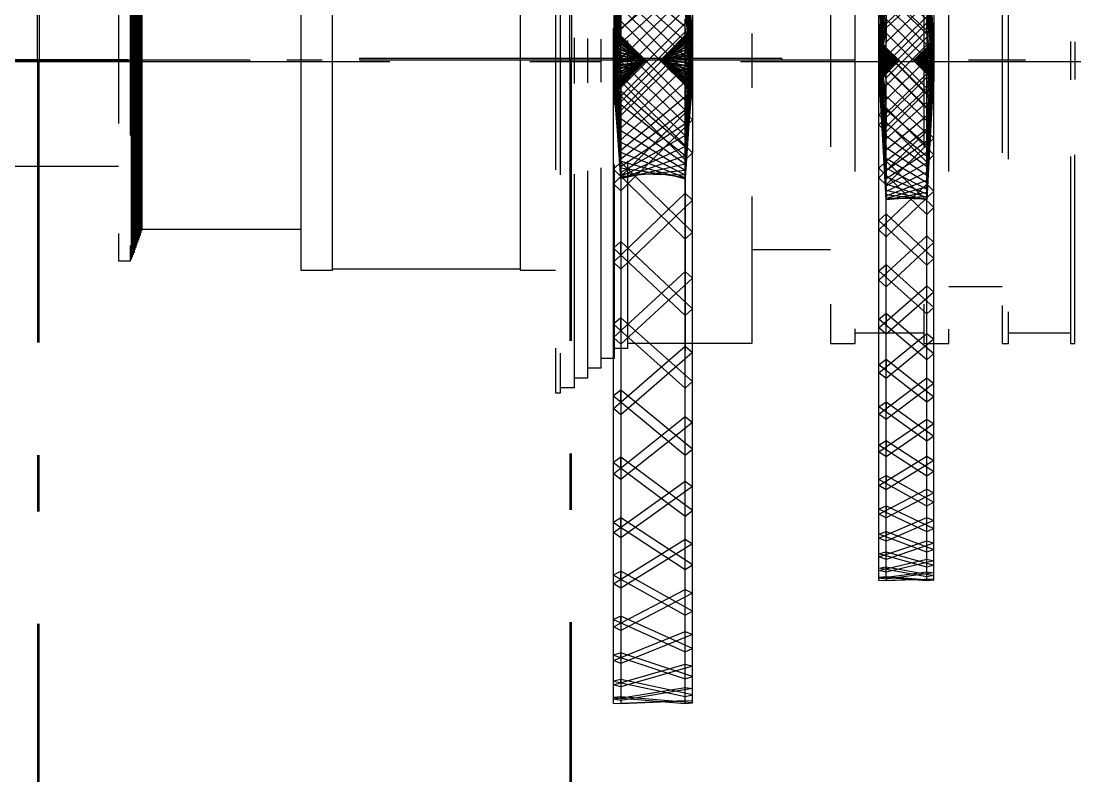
# Model space of a CAD drawing. Header units: millimetres. Extents: x -300 to 383236, y -195106 to -144646.
# Drawn here: x 26767 to 27391, y -163625 to -163178 of the extents above; entities that cross this region are included whole.
import ezdxf

# ---------------------------------------------------------------- set-up
doc = ezdxf.new("R2010")
doc.units = ezdxf.units.MM
doc.header["$LTSCALE"] = 60
doc.layers.add('EQUIPMENT', color=253, linetype='Continuous', lineweight=0)

# ---------------------------------------------------------------- blocks, each defined once
blk = doc.blocks.new('A$Cc6299706')
at = {"layer": 'EQUIPMENT', "lineweight": -3}
blk.add_lwpolyline([(-44964.73, 31713.33, 1), (-43530.33, 32097.68, 1)], format="xyb", close=True, dxfattribs=at)
for points in [[(-44175.39, 31885.41), (-44179.64, 31881.17), (-44222.07, 31923.6), (-44217.82, 31927.84), (-44175.39, 31885.56), (-44179.64, 31889.65), (-44179.64, 31929.22)], [(-44175.39, 31933.43), (-44175.39, 31886.02), (-44194.49, 31904.5), (-44175.39, 31889.1), (-44179.64, 31924.57), (-44217.82, 31956.81), (-44221.99, 31921.28), (-44202.97, 31904.5), (-44221.99, 31922.31), (-44217.82, 31950.55), (-44179.64, 31915.97), (-44175.39, 31887.8), (-44194.49, 31904.5), (-44175.39, 31892.4), (-44179.64, 31940.66)], [(-44217.82, 31966.73), (-44221.99, 31918.42), (-44202.97, 31904.5), (-44221.99, 31919.97), (-44217.82, 31962.23)], [(-44179.64, 31932.84), (-44175.39, 31890.64), (-44194.49, 31904.5), (-44175.39, 31901.06), (-44179.64, 31965.09)], [(-44217.82, 31974.35), (-44221.99, 31910.31), (-44202.97, 31904.5), (-44221.99, 31912.56), (-44217.82, 31974.09)], [(-44179.64, 31960.22), (-44175.39, 31898.72), (-44194.49, 31904.5), (-44175.39, 31912.81), (-44179.64, 31973.97)], [(-44217.82, 31959.53), (-44221.99, 31898.4), (-44202.97, 31904.5), (-44221.99, 31903.14), (-44217.82, 31968.55)], [(-44179.64, 31973.68), (-44175.39, 31908.25), (-44194.49, 31904.5), (-44175.39, 31896.48), (-44179.64, 31954.46)], [(-44217.82, 31972.71), (-44221.99, 31914.69), (-44202.97, 31904.5), (-44221.99, 31916.66), (-44217.82, 31970.24)], [(-44179.64, 31947.91), (-44175.39, 31894.36), (-44194.49, 31904.5), (-44175.39, 31905.86), (-44179.64, 31971.87)], [(-44217.82, 31971.57), (-44221.99, 31905.55), (-44202.97, 31904.5), (-44221.99, 31907.96), (-44217.82, 31973.51)], [(-44179.64, 31969), (-44175.39, 31903.45), (-44194.49, 31904.5), (-44175.47, 31923.47), (-44179.64, 31918.23), (-44217.82, 31880.1), (-44222.07, 31885.41), (-44202.97, 31904.5), (-44221.99, 31890.37), (-44217.82, 31931.79)], [(-44179.64, 31961.58), (-44175.39, 31920.1), (-44194.49, 31904.5), (-44175.39, 31916.84), (-44179.64, 31969.85)], [(-44217.82, 31947.01), (-44221.99, 31894.05), (-44202.97, 31904.5), (-44221.99, 31896.16), (-44217.82, 31953.66)], [(-44179.64, 31972.45), (-44175.39, 31914.91), (-44194.49, 31904.5), (-44175.39, 31910.58), (-44179.64, 31974.38)], [(-44217.82, 31964.52), (-44221.99, 31900.74), (-44202.97, 31904.5), (-44221.99, 31892.11), (-44217.82, 31939.68)], [(-44179.64, 31966.2), (-44175.39, 31918.58), (-44194.49, 31904.5), (-44175.47, 31923.67), (-44175.39, 31923.48)], [(-44032.47, 31956.28), (-44032.47, 31924.49), (-44032.47, 31892.74)], [(-44253.43, 31836.95), (-44253.43, 32101.15), (-44256.43, 32101.15), (-44256.43, 31839.95)], [(-44217.82, 32104.77), (-44217.82, 31923.47)], [(-44562.03, 31737.64), (-44562.03, 31904), (-44562.18, 31904.15), (-44562.34, 31904.04), (-44562.53, 31904), (-44562.72, 31904.04), (-44562.89, 31904.15), (-44562.99, 31904.31), (-44563.03, 31904.5), (-44562.99, 31904.7), (-44562.89, 31904.86), (-44563.03, 31905.01), (-44563.03, 32071.37)], [(-44562.03, 32071.37), (-44562.03, 31905.01), (-44562.18, 31904.86)], [(-44247.03, 31738.64), (-44247.03, 31905.01), (-44247.18, 31905.15), (-44247.34, 31905.04), (-44247.53, 31905.01), (-44247.72, 31905.04), (-44247.88, 31905.15), (-44248, 31905.31), (-44248.03, 31905.5), (-44248, 31905.69), (-44247.88, 31905.85), (-44248.03, 31906), (-44248.03, 32072.36)], [(-44247.03, 32072.36), (-44247.03, 31906), (-44247.18, 31905.85)], [(-44079.13, 31838.94), (-44079.13, 32072), (-44093.73, 32072), (-44093.73, 31853.54)], [(-44023.53, 31838.8), (-44023.53, 32072), (-44038.33, 32072), (-44038.33, 31853.61)], [(-43988.33, 31846.21), (-43988.33, 32072), (-43992.03, 32072), (-43992.03, 31849.9)], [(-44217.82, 31527.26), (-44217.82, 31528), (-44217.82, 31523.88), (-44222.07, 31524.05), (-44222.07, 31527.63), (-44222.07, 31537.22), (-44222.07, 31552.66), (-44222.07, 31573.7), (-44222.07, 31600.02), (-44222.07, 31631.19), (-44222.07, 31666.71), (-44222.07, 31706.03), (-44222.07, 31748.5), (-44222.07, 31793.47), (-44222.07, 31840.2), (-44222.07, 31887.95), (-44222.07, 31923.51), (-44217.82, 31919.35), (-44217.82, 32062.39)], [(-44256.43, 32028.5), (-44277.33, 32028.5), (-44277.33, 31780.5), (-44256.43, 31780.5)], [(-44508.03, 31860.27), (-44508.03, 32023), (-44515.13, 32023), (-44515.13, 31867.37)], [(-44508.03, 32022.29), (-44507.53, 32022.29), (-44507.53, 31786.72), (-44508.03, 31786.72)], [(-44507.53, 32020.85), (-44507.03, 32020.85), (-44507.03, 31788.16), (-44507.53, 31788.16)], [(-44507.03, 32019.41), (-44506.53, 32019.41), (-44506.53, 31789.59), (-44507.03, 31789.59)], [(-44506.53, 32017.96), (-44505.93, 32017.96), (-44505.93, 31791.04), (-44506.53, 31791.04)], [(-44505.93, 32016.54), (-44505.43, 32016.54), (-44505.43, 31792.47), (-44505.93, 31792.47)], [(-44505.43, 32015.09), (-44504.93, 32015.09), (-44504.93, 31793.92), (-44505.43, 31793.92)], [(-44504.93, 32013.65), (-44504.43, 32013.65), (-44504.43, 31795.35), (-44504.93, 31795.35)], [(-44217.82, 31970.79), (-44217.82, 31919.35), (-44217.82, 32017.49)], [(-44060.75, 32019.6), (-44060.75, 31923.89)], [(-44504.43, 32012.21), (-44503.93, 32012.21), (-44503.93, 31796.79), (-44504.43, 31796.79)], [(-44503.93, 32010.78), (-44503.33, 32010.78), (-44503.33, 31798.23), (-44503.93, 31798.23)], [(-44503.33, 32009.34), (-44502.83, 32009.34), (-44502.83, 31799.67), (-44503.33, 31799.67)], [(-44502.83, 32007.89), (-44502.33, 32007.89), (-44502.33, 31801.1), (-44502.83, 31801.1)], [(-44502.33, 32006.46), (-44501.83, 32006.46), (-44501.83, 31802.54), (-44502.33, 31802.54)], [(-44501.83, 32005.02), (-44501.33, 32005.02), (-44501.33, 31977.77), (-44501.33, 31968.54), (-44501.33, 31840.46), (-44501.33, 31831.23), (-44501.33, 31803.98), (-44501.83, 31803.98)], [(-44060.75, 31989.3), (-44060.75, 31915.47)], [(-44036.71, 31952.13), (-44064.99, 31979.8), (-44060.75, 31983.96), (-44032.47, 31956.28), (-44036.71, 31952.13), (-44036.71, 31920.27), (-44036.71, 31928.71), (-44036.71, 31922.32)], [(-44060.75, 31868.27), (-44060.75, 31873.38), (-44036.71, 31896.76), (-44032.5, 31915.62), (-44044.49, 31904.5), (-44032.47, 31916.44), (-44036.71, 31938.6), (-44060.75, 31915.47), (-44064.97, 31893.58), (-44052.97, 31904.5), (-44064.97, 31895.67), (-44060.75, 31940.04)], [(-44036.71, 31960.01), (-44032.47, 31915.39), (-44044.49, 31904.5), (-44032.47, 31913.31), (-44036.71, 31976.05)], [(-44060.75, 31961.17), (-44064.97, 31898.61), (-44052.97, 31904.5), (-44064.97, 31902.13), (-44060.75, 31976.83)], [(-44036.71, 31985.18), (-44032.47, 31910.38), (-44044.49, 31904.5), (-44032.47, 31906.87), (-44036.71, 31986.51)], [(-44060.75, 31985.5), (-44064.97, 31905.87), (-44052.97, 31904.5), (-44064.97, 31909.49), (-44060.75, 31986.33)], [(-44036.71, 31979.91), (-44032.47, 31903.14), (-44044.49, 31904.5), (-44032.47, 31899.54), (-44036.71, 31966.02)], [(-44060.75, 31979.26), (-44064.97, 31912.62), (-44052.97, 31904.5), (-44064.97, 31914.96), (-44060.75, 31964.95)], [(-44036.71, 31946.18), (-44032.47, 31896.42), (-44044.49, 31904.5), (-44032.5, 31916.51), (-44036.71, 31922.35), (-44060.75, 31898.34), (-44064.97, 31892.76), (-44052.97, 31904.5), (-44064.97, 31892.54), (-44060.75, 31889.83), (-44036.71, 31913.9), (-44032.5, 31916.34), (-44044.49, 31904.5), (-44032.5, 31916.05), (-44036.71, 31905.33), (-44060.75, 31881.48), (-44064.97, 31892.46), (-44052.97, 31904.5), (-44064.97, 31894.17), (-44060.75, 31923.89), (-44036.71, 31946.21), (-44032.47, 31916.21), (-44044.49, 31904.5), (-44032.47, 31914.81), (-44036.71, 31966.04)], [(-44060.75, 31947.57), (-44064.97, 31896.57), (-44052.97, 31904.5), (-44064.97, 31899.74), (-44060.75, 31967.09)], [(-44036.71, 31979.93), (-44032.47, 31912.41), (-44044.49, 31904.5), (-44032.47, 31909.26), (-44036.71, 31986.51)], [(-44060.75, 31980.55), (-44064.97, 31903.36), (-44052.97, 31904.5), (-44064.97, 31907.1), (-44060.75, 31986.66)], [(-44036.71, 31985.17), (-44032.47, 31905.63), (-44044.49, 31904.5), (-44032.47, 31901.9), (-44036.71, 31976.04)], [(-44060.75, 31984.84), (-44064.97, 31910.6), (-44052.97, 31904.5), (-44064.97, 31913.5), (-44060.75, 31975.23)], [(-44036.71, 31959.99), (-44032.47, 31898.43), (-44044.49, 31904.5), (-44032.47, 31895.53), (-44036.71, 31938.56)], [(-44060.75, 31958.8), (-44064.97, 31915.53), (-44052.97, 31904.5), (-44064.97, 31893.11), (-44060.75, 31906.91), (-44036.71, 31930.62), (-44032.47, 31916.52), (-44044.49, 31904.5), (-44032.47, 31915.87), (-44036.71, 31953.38)], [(-44060.75, 31932.12), (-44064.97, 31894.86), (-44052.97, 31904.5), (-44064.97, 31897.55), (-44060.75, 31954.64)], [(-44036.71, 31971.42), (-44032.47, 31914.12), (-44044.49, 31904.5), (-44032.47, 31911.43), (-44036.71, 31982.98)], [(-44060.75, 31972.32), (-44064.97, 31900.91), (-44052.97, 31904.5), (-44064.97, 31904.62), (-44060.75, 31983.45)], [(-44036.71, 31986.96), (-44032.47, 31908.08), (-44044.49, 31904.5), (-44032.47, 31904.39), (-44036.71, 31982.97)], [(-44060.75, 31986.95), (-44064.97, 31908.31), (-44052.97, 31904.5), (-44064.97, 31911.65), (-44060.75, 31982.47)], [(-44036.71, 31971.39), (-44032.47, 31900.7), (-44044.49, 31904.5), (-44032.47, 31897.38), (-44036.71, 31953.34)], [(-44060.75, 31970.45), (-44064.97, 31914.28), (-44052.97, 31904.5), (-44064.97, 31915.98), (-44060.75, 31952.07)], [(-44036.71, 31930.58), (-44032.47, 31894.75), (-44044.49, 31904.5), (-44032.47, 31894.07), (-44036.71, 31922.32), (-44060.75, 31944.81), (-44064.97, 31916.29), (-44064.97, 31916.56)], [(-44222.07, 31971.31), (-44221.99, 31923.67)], [(-44060.75, 31598.44), (-44060.75, 31599.07), (-44060.75, 31596.66), (-44064.99, 31596.78), (-44064.99, 31598.75), (-44064.99, 31604.03), (-44064.99, 31612.56), (-44064.99, 31624.26), (-44064.99, 31638.98), (-44064.99, 31656.57), (-44064.99, 31676.85), (-44064.99, 31699.59), (-44064.99, 31724.55), (-44064.99, 31751.45), (-44064.99, 31780.02), (-44064.99, 31809.92), (-44064.99, 31840.85), (-44064.99, 31872.47), (-44064.99, 31904.44), (-44064.99, 31916.4), (-44060.75, 31912.28), (-44060.75, 31958.1)], [(-44217.82, 31841.76), (-44179.64, 31867.37), (-44175.47, 31916.41), (-44194.49, 31904.5), (-44175.47, 31918.21), (-44179.64, 31875.13), (-44217.82, 31846.14), (-44222.07, 31889.28), (-44202.97, 31904.5), (-44222.07, 31887.95), (-44217.82, 31851.44), (-44179.64, 31883.35), (-44175.47, 31919.79), (-44194.49, 31904.5), (-44175.47, 31921.12), (-44179.64, 31891.91), (-44217.82, 31857.6), (-44222.07, 31886.88), (-44202.97, 31904.5), (-44222.07, 31886.1), (-44217.82, 31864.51), (-44179.64, 31900.68), (-44175.47, 31922.19), (-44194.49, 31904.5), (-44175.47, 31922.98), (-44179.64, 31909.49), (-44217.82, 31872.04), (-44222.07, 31885.6), (-44202.97, 31904.5), (-44221.99, 31888.85), (-44217.82, 31923.47), (-44179.64, 31956.04), (-44175.39, 31921.36), (-44194.49, 31904.5), (-44175.39, 31923.48), (-44179.64, 31934.93), (-44217.82, 31897.24), (-44221.99, 31885.87), (-44202.97, 31904.5), (-44221.99, 31886.58), (-44217.82, 31906.05), (-44179.64, 31942.61), (-44175.39, 31923.07), (-44194.49, 31904.5), (-44175.39, 31922.35), (-44179.64, 31949.69), (-44217.82, 31914.85), (-44221.99, 31887.58), (-44202.97, 31904.5), (-44221.99, 31885.45), (-44217.82, 31888.54), (-44217.82, 31892.17), (-44217.82, 31883.72), (-44217.82, 31892.17)], [(-44064.99, 31948.4), (-44060.75, 31952.62), (-44032.47, 31924.49), (-44036.71, 31920.27), (-44036.71, 31896.72), (-44032.47, 31892.74), (-44032.47, 31892.54)], [(-44064.97, 31916.29), (-44064.97, 31916.49), (-44060.75, 31937.12), (-44036.71, 31913.85), (-44032.47, 31893.5), (-44044.49, 31904.5), (-44032.47, 31893.06), (-44036.71, 31905.3), (-44060.75, 31929.07), (-44064.97, 31916.56), (-44064.99, 31948.4), (-44036.71, 31920.27)], [(-44194.49, 31904.5), (-44175.39, 31886.77), (-44179.64, 31907.19), (-44217.82, 31943.56), (-44221.91, 31923.47)], [(-44221.99, 31923.52), (-44217.82, 31935.95), (-44179.64, 31898.37), (-44175.39, 31886.02), (-44175.39, 31885.56)], [(-44175.47, 31923.67), (-44179.64, 31926.76), (-44217.82, 31888.54)], [(-44032.47, 31848.68), (-44032.47, 31880.42), (-44036.71, 31876.17), (-44064.99, 31904.44), (-44060.75, 31908.67), (-44060.75, 31912.28), (-44060.75, 31926.3)], [(-44036.71, 31926.8), (-44036.71, 31922.35)], [(-44175.47, 31923.47), (-44175.39, 31917.4), (-44217.82, 31874.98), (-44222.07, 31879.22), (-44221.99, 31885.45)], [(-44175.47, 31885.42), (-44179.64, 31875.11), (-44217.82, 31912.9), (-44222.07, 31923.13), (-44202.97, 31904.5), (-44222.07, 31922.46), (-44217.82, 31904.09), (-44179.64, 31867.36), (-44175.47, 31885.56), (-44175.47, 31885.36), (-44175.47, 31885.56), (-44175.47, 31885.36), (-44175.47, 31885.56), (-44175.47, 31885.36), (-44175.47, 31885.56), (-44175.47, 31885.36), (-44175.47, 31885.56), (-44175.47, 31885.36), (-44175.47, 31885.56)], [(-44175.39, 31849.94), (-44179.64, 31845.71), (-44222.07, 31887.95), (-44217.82, 31892.17), (-44217.82, 31919.35), (-44217.82, 31923.03)], [(-44222.07, 31879.22), (-44179.64, 31921.64), (-44175.39, 31917.4)], [(-44179.52, 31889.77), (-44194.49, 31904.5), (-44175.47, 31886.48), (-44179.64, 31860.19), (-44217.82, 31895.29), (-44222.07, 31921.5), (-44202.97, 31904.5), (-44222.07, 31920.27), (-44217.82, 31886.63), (-44217.82, 31883.72)], [(-44221.99, 31923.06), (-44202.97, 31904.5)], [(-44140.23, 31920.57), (-44140.23, 31888.43)], [(-44245.43, 31917.95), (-44245.43, 31891.05)], [(-44237.53, 31917.56), (-44237.53, 31891.45)], [(-44229.53, 31917.18), (-44229.53, 31891.83)], [(-44217.82, 31837.77), (-44179.64, 31836.83), (-44175.47, 31902.83), (-44194.49, 31904.5), (-44175.47, 31910.01), (-44179.64, 31848.1), (-44217.82, 31834.82), (-44222.07, 31896.76), (-44202.97, 31904.5), (-44222.07, 31894.62), (-44217.82, 31836.05), (-44179.64, 31853.76), (-44175.47, 31912.28), (-44194.49, 31904.5), (-44175.47, 31914.42), (-44179.64, 31860.21), (-44217.82, 31838.38)], [(-44221.63, 31916.78), (-44221.63, 31892.23)], [(-44213.73, 31916.39), (-44213.73, 31892.61)], [(-44060.75, 31599.07), (-44032.47, 31596.96), (-44036.71, 31596.64), (-44064.99, 31598.75), (-44060.75, 31599.07), (-44060.75, 31604.79), (-44032.47, 31599.76), (-44036.71, 31599.01), (-44064.99, 31604.03), (-44060.75, 31604.79), (-44060.75, 31613.75), (-44032.47, 31605.86), (-44036.71, 31604.68), (-44064.99, 31612.56), (-44060.75, 31613.75), (-44060.75, 31625.85), (-44032.47, 31615.18), (-44036.71, 31613.58), (-44064.99, 31624.26), (-44060.75, 31625.85), (-44060.75, 31640.98), (-44032.47, 31627.64), (-44036.71, 31625.64), (-44064.99, 31638.98), (-44060.75, 31640.98), (-44060.75, 31658.95), (-44032.47, 31643.09), (-44036.71, 31640.72), (-44064.99, 31656.57), (-44060.75, 31658.95), (-44060.75, 31679.58), (-44032.47, 31661.38), (-44036.71, 31658.65), (-44064.99, 31676.85), (-44060.75, 31679.58), (-44060.75, 31702.64), (-44032.47, 31682.29), (-44036.71, 31679.24), (-44064.99, 31699.59), (-44060.75, 31702.64), (-44060.75, 31727.89), (-44032.47, 31705.61), (-44036.71, 31702.26), (-44064.99, 31724.55), (-44060.75, 31727.89), (-44060.75, 31755.05), (-44032.47, 31731.08), (-44036.71, 31727.48), (-44064.99, 31751.45), (-44060.75, 31755.05), (-44060.75, 31783.83), (-44032.47, 31758.43), (-44036.71, 31754.62), (-44064.99, 31780.02), (-44060.75, 31783.83), (-44060.75, 31813.9), (-44032.47, 31787.35), (-44036.71, 31783.37), (-44064.99, 31809.92), (-44060.75, 31813.9), (-44060.75, 31844.96), (-44032.47, 31817.54), (-44036.71, 31813.42), (-44064.99, 31840.85), (-44060.75, 31844.96), (-44060.75, 31876.67), (-44032.47, 31848.68), (-44036.71, 31844.48), (-44064.99, 31872.47), (-44060.75, 31876.67), (-44060.75, 31908.67), (-44032.47, 31880.42), (-44032.47, 31892.48), (-44036.71, 31885.07), (-44060.75, 31909.05), (-44064.99, 31916.15)], [(-44060.75, 31900.47), (-44064.99, 31915.79), (-44052.97, 31904.5), (-44060.87, 31912.16)], [(-44032.53, 31892.58), (-44036.71, 31861.4), (-44060.75, 31883.54), (-44064.99, 31914.69), (-44052.97, 31904.5), (-44064.99, 31912.24), (-44060.75, 31860.06), (-44036.71, 31841.89), (-44032.5, 31894.29), (-44044.49, 31904.5), (-44032.5, 31893.68), (-44036.71, 31847.8), (-44060.75, 31867.51), (-44064.99, 31913.15), (-44052.97, 31904.5), (-44064.99, 31915.3), (-44060.75, 31891.94), (-44036.71, 31868.93), (-44032.5, 31892.57), (-44032.5, 31892.82)], [(-44060.75, 31839.54), (-44064.99, 31894.62), (-44052.97, 31904.5), (-44064.99, 31892.99), (-44060.75, 31858.27), (-44036.71, 31879.97), (-44032.5, 31914.42), (-44044.49, 31904.5), (-44032.5, 31915.08), (-44036.71, 31888.27), (-44060.75, 31865.62), (-44064.99, 31892.69)], [(-44060.75, 31836.73), (-44060.75, 31840.87), (-44036.71, 31828.43), (-44032.5, 31896.75), (-44044.49, 31904.5), (-44032.5, 31897.75), (-44036.71, 31825.54), (-44060.75, 31835.77), (-44064.99, 31907.85), (-44052.97, 31904.5), (-44064.99, 31913.97), (-44060.75, 31875.37)], [(-43951.53, 31915.84), (-43951.53, 31893.17)], [(-43949.03, 31915.67), (-43949.03, 31893.34)], [(-44217.82, 31886.63), (-44179.64, 31853.74), (-44175.47, 31887.44), (-44194.49, 31904.5), (-44175.47, 31895.88), (-44179.64, 31835.16), (-44217.82, 31850.18), (-44222.07, 31910.87), (-44202.97, 31904.5), (-44222.07, 31908.56), (-44217.82, 31845.08), (-44179.64, 31834.62), (-44175.47, 31898.11), (-44194.49, 31904.5), (-44175.47, 31900.44), (-44179.64, 31835.17), (-44217.82, 31840.91)], [(-44060.75, 31844.96), (-44060.75, 31836.73), (-44060.75, 31844.96), (-44060.75, 31836.73), (-44060.75, 31844.96), (-44060.75, 31836.73), (-44060.75, 31844.96), (-44060.75, 31836.73), (-44060.75, 31844.96), (-44060.75, 31836.73), (-44060.75, 31844.96), (-44060.75, 31836.73), (-44060.75, 31839.54), (-44036.71, 31856.97), (-44032.5, 31911.83), (-44044.49, 31904.5), (-44032.5, 31910.8), (-44036.71, 31850.23), (-44060.75, 31834.61), (-44064.99, 31895.37), (-44052.97, 31904.5), (-44064.99, 31896.24), (-44060.75, 31830.45), (-44036.71, 31844.07), (-44032.5, 31909.7), (-44044.49, 31904.5), (-44032.5, 31908.54), (-44036.71, 31838.57), (-44060.75, 31827.08), (-44064.99, 31897.19), (-44052.97, 31904.5), (-44064.99, 31898.22), (-44060.75, 31824.55), (-44036.71, 31833.79), (-44032.5, 31907.34), (-44044.49, 31904.5), (-44032.5, 31906.11), (-44036.71, 31829.76), (-44060.75, 31822.89), (-44064.99, 31899.32), (-44052.97, 31904.5), (-44064.99, 31902.9), (-44060.75, 31823.22), (-44036.71, 31822.68), (-44032.5, 31902.36), (-44044.49, 31904.5), (-44032.5, 31898.82), (-44036.71, 31823.5), (-44060.75, 31831.41), (-44064.99, 31906.64), (-44052.97, 31904.5), (-44064.99, 31905.4), (-44060.75, 31827.84), (-44036.71, 31822.33), (-44032.5, 31899.95), (-44044.49, 31904.5), (-44032.5, 31903.6), (-44036.71, 31824.18), (-44060.75, 31822.22), (-44064.99, 31901.67), (-44052.97, 31904.5), (-44064.99, 31909.04), (-44060.75, 31840.87)], [(-44060.81, 31912.22), (-44052.97, 31904.5)], [(-44032.5, 31892.46), (-44036.71, 31876.85), (-44060.75, 31900.47), (-44060.75, 31900.2), (-44060.75, 31908.67), (-44060.75, 31906.91)], [(-44563.03, 31905.01), (-44634.17, 31905.01), (-44562.89, 31905.01), (-44634.03, 31905.01)], [(-44563.03, 31904), (-44634.17, 31904), (-44562.89, 31904), (-44634.03, 31904)], [(-44562.89, 31904.15), (-44563.03, 31904), (-44563.03, 31737.64)], [(-44562.18, 31904.15), (-44562.07, 31904.31), (-44562.03, 31904.5), (-44562.07, 31904.7), (-44562.18, 31904.86), (-44562.34, 31904.96), (-44562.53, 31905.01), (-44562.72, 31904.96), (-44562.89, 31904.86)], [(-44509.53, 31905.01), (-44562.18, 31905.01), (-44457.41, 31905.01)], [(-44509.53, 31904), (-44562.18, 31904), (-44354.58, 31904)], [(-44562.03, 31905.01), (-44492.89, 31905.01)], [(-44562.03, 31904), (-44492.89, 31904)], [(-44509.53, 31904.86), (-44509.53, 31904.15)], [(-44492.18, 31905.01), (-44437.53, 31905.01)], [(-44492.18, 31904), (-44437.53, 31904)], [(-44437.53, 31904.86), (-44437.53, 31904.15)], [(-44415.5, 31905.01), (-44394.56, 31905.01)], [(-44372.53, 31906), (-44248.03, 31906)], [(-44372.53, 31905.85), (-44372.53, 31905.15)], [(-44372.53, 31905.01), (-44248.03, 31905.01)], [(-44352.65, 31905.01), (-44247.88, 31905.01)], [(-44271.54, 31904), (-44230.02, 31904)], [(-44247.88, 31905.15), (-44248.03, 31905.01), (-44248.03, 31738.64)], [(-44247.18, 31905.15), (-44247.07, 31905.31), (-44247.03, 31905.5), (-44247.07, 31905.69), (-44247.18, 31905.85), (-44247.34, 31905.97), (-44247.53, 31906), (-44247.72, 31905.97), (-44247.88, 31905.85)], [(-44247.18, 31905.01), (-44079.15, 31905.01)], [(-44247.03, 31906), (-44122.53, 31906)], [(-44247.03, 31905.01), (-44122.53, 31905.01)], [(-44146.99, 31904), (-43939.39, 31904)], [(-44122.53, 31905.85), (-44122.53, 31905.15)], [(-44032.5, 31904.86), (-44036.71, 31826.55), (-44060.75, 31822.1), (-44064.99, 31900.47)], [(-44064.99, 31904.15), (-44052.97, 31904.5)], [(-44064.99, 31900.47), (-44052.97, 31904.5)], [(-44060.75, 31873.38), (-44064.99, 31892.69), (-44052.97, 31904.5), (-44064.99, 31892.53)], [(-44032.5, 31901.14), (-44036.71, 31822.06), (-44060.75, 31825.1), (-44064.99, 31904.15)], [(-44036.61, 31896.82), (-44044.49, 31904.5), (-44032.5, 31893.19), (-44036.71, 31854.33), (-44060.75, 31875.37), (-44060.75, 31868.27), (-44060.75, 31876.67)], [(-44044.49, 31904.5), (-44032.5, 31904.86)], [(-44032.5, 31901.14), (-44044.49, 31904.5)], [(-44036.63, 31896.81), (-44044.49, 31904.5)], [(-44011.93, 31905.01), (-43978.32, 31905.01)], [(-44036.71, 31831.39), (-44036.71, 31896.76)], [(-44036.71, 31862.86), (-44036.71, 31896.72), (-44036.71, 31894.77)], [(-44175.44, 31885.36), (-44175.39, 31849.94), (-44217.82, 31892.17), (-44217.82, 31844.34), (-44222.07, 31840.2), (-44179.64, 31798.79), (-44175.39, 31802.93), (-44217.82, 31844.34), (-44217.82, 31797.45), (-44222.07, 31793.47), (-44179.64, 31753.56), (-44175.39, 31757.55), (-44217.82, 31797.45), (-44217.82, 31752.28), (-44222.07, 31748.5), (-44179.64, 31710.73), (-44175.39, 31714.51), (-44217.82, 31752.28), (-44217.82, 31709.53), (-44222.07, 31706.03), (-44179.64, 31670.99), (-44175.39, 31674.49), (-44217.82, 31709.53), (-44217.82, 31669.89), (-44222.07, 31666.71), (-44179.64, 31634.96), (-44175.39, 31638.14), (-44217.82, 31669.89), (-44217.82, 31633.98), (-44222.07, 31631.19), (-44179.64, 31603.24), (-44175.39, 31606.03), (-44217.82, 31633.98), (-44217.82, 31602.39), (-44222.07, 31600.02), (-44179.64, 31576.31), (-44175.39, 31578.69), (-44217.82, 31602.39), (-44217.82, 31575.61), (-44222.07, 31573.7), (-44179.64, 31554.62), (-44175.39, 31556.53), (-44217.82, 31575.61), (-44217.82, 31554.07), (-44222.07, 31552.66), (-44179.64, 31538.5), (-44175.39, 31539.92), (-44217.82, 31554.07), (-44217.82, 31538.12), (-44222.07, 31537.22), (-44179.64, 31528.21), (-44175.39, 31529.11), (-44217.82, 31538.12), (-44217.82, 31528), (-44222.07, 31527.63), (-44179.64, 31523.92), (-44175.39, 31524.29), (-44217.82, 31528)], [(-44179.64, 31735.41), (-44179.64, 31889.65), (-44179.64, 31779.73)], [(-44179.64, 31826.03), (-44179.64, 31889.65), (-44179.64, 31873.59)], [(-44179.64, 31693.78), (-44179.64, 31883.35)], [(-44175.46, 31885.36), (-44175.46, 31885.56)], [(-44175.46, 31885.36), (-44175.46, 31885.56)], [(-44175.46, 31885.36), (-44175.46, 31885.56)], [(-44175.46, 31885.36), (-44175.46, 31885.56)], [(-44175.45, 31885.36), (-44175.45, 31885.56)], [(-44175.42, 31885.36), (-44175.42, 31885.56)], [(-44036.71, 31800.72), (-44036.71, 31888.27)], [(-44036.71, 31876.17), (-44036.71, 31885.07)], [(-44036.71, 31771.16), (-44036.71, 31879.97)], [(-44036.71, 31844.48), (-44036.71, 31876.85)], [(-44179.64, 31655.51), (-44179.64, 31875.13)], [(-44179.64, 31845.71), (-44179.64, 31875.11)], [(-44036.71, 31743.05), (-44036.71, 31871.92)], [(-44179.64, 31621.21), (-44179.64, 31867.37)], [(-44179.64, 31798.79), (-44179.64, 31867.36)], [(-44036.71, 31813.42), (-44036.71, 31868.93)], [(-44036.71, 31716.68), (-44036.71, 31864.22)], [(-44179.64, 31591.43), (-44179.64, 31860.21)], [(-44179.64, 31753.56), (-44179.64, 31860.19)], [(-44036.71, 31783.37), (-44036.71, 31861.4)], [(-44179.64, 31566.63), (-44179.64, 31853.76)], [(-44179.64, 31710.73), (-44179.64, 31853.74)], [(-44036.71, 31692.35), (-44036.71, 31856.97)], [(-44036.71, 31754.62), (-44036.71, 31854.33)], [(-44213.73, 31845.06), (-44213.73, 31734.08), (-44221.63, 31734.08)], [(-44179.64, 31747.81), (-44179.64, 31848.1)], [(-44179.64, 31670.99), (-44179.64, 31848.08)], [(-44175.39, 31802.93), (-44175.44, 31849.94)], [(-44036.71, 31670.32), (-44036.71, 31850.23)], [(-44036.71, 31727.48), (-44036.71, 31847.8)], [(-44032.47, 31817.54), (-44032.48, 31848.68)], [(-43951.53, 31847.84), (-43951.53, 31737), (-43949.03, 31737), (-43949.03, 31848.67)], [(-44618.03, 31842), (-44563.03, 31842), (-44515.13, 31842)], [(-44237.53, 31839.23), (-44237.53, 31716.59), (-44245.43, 31716.59)], [(-44229.53, 31841.14), (-44229.53, 31722.42), (-44237.53, 31722.42)], [(-44221.63, 31843.12), (-44221.63, 31728.25), (-44229.53, 31728.25)], [(-44217.82, 31836.05), (-44217.82, 31844.34)], [(-44217.82, 31836.05), (-44217.82, 31844.34)], [(-44217.82, 31836.05), (-44217.82, 31844.34)], [(-44179.64, 31740.06), (-44179.64, 31843.35)], [(-44179.64, 31634.96), (-44179.64, 31843.34)], [(-44179.64, 31603.24), (-44179.64, 31839.57)], [(-44179.64, 31734.95), (-44179.64, 31839.57)], [(-44036.71, 31650.81), (-44036.71, 31844.07)], [(-44036.71, 31702.26), (-44036.71, 31841.89)], [(-44245.43, 31837.25), (-44245.43, 31710.77), (-44253.43, 31710.77)], [(-44179.64, 31576.31), (-44179.64, 31836.83), (-44179.64, 31732.53)], [(-44179.64, 31732.85), (-44179.64, 31835.17)], [(-44179.64, 31554.62), (-44179.64, 31835.16)], [(-44179.64, 31538.5), (-44179.64, 31834.62)], [(-44036.71, 31634.05), (-44036.71, 31838.57)], [(-44036.71, 31679.24), (-44036.71, 31836.65)], [(-44036.71, 31620.23), (-44036.71, 31833.79)], [(-44036.71, 31658.65), (-44036.71, 31832.16)], [(-44036.71, 31609.47), (-44036.71, 31829.76)], [(-44036.71, 31640.72), (-44036.71, 31828.43)], [(-44036.71, 31601.91), (-44036.71, 31826.55)], [(-44140.23, 31824.17), (-44140.23, 31737), (-44213.73, 31737)], [(-44036.71, 31625.64), (-44036.71, 31825.54)], [(-44036.71, 31597.61), (-44036.71, 31824.18)], [(-44036.71, 31613.58), (-44036.71, 31823.5)], [(-44036.71, 31596.64), (-44036.71, 31822.68)], [(-44036.71, 31604.68), (-44036.71, 31822.33)], [(-44036.71, 31599.01), (-44036.71, 31822.06)], [(-44060.75, 31805.94), (-44060.75, 31813.9)], [(-44060.75, 31805.94), (-44060.75, 31813.9)], [(-44060.75, 31805.94), (-44060.75, 31813.9)], [(-44060.75, 31805.94), (-44060.75, 31813.9)], [(-44060.75, 31805.94), (-44060.75, 31813.9)], [(-44060.75, 31805.94), (-44060.75, 31813.9)], [(-44060.75, 31805.94), (-44060.75, 31813.9)], [(-44060.75, 31805.94), (-44060.75, 31813.9)], [(-44060.75, 31805.94), (-44060.75, 31813.9)], [(-44060.75, 31805.94), (-44060.75, 31813.9)], [(-44060.75, 31805.94), (-44060.75, 31813.9)], [(-44060.75, 31805.94), (-44060.75, 31813.9)], [(-44060.75, 31805.94), (-44060.75, 31813.9)], [(-44060.75, 31805.94), (-44060.75, 31813.9)], [(-44060.75, 31805.94), (-44060.75, 31813.9)], [(-44060.75, 31805.94), (-44060.75, 31813.9)], [(-44060.75, 31805.94), (-44060.75, 31813.9)], [(-44060.75, 31805.94), (-44060.75, 31813.9)], [(-44060.75, 31805.94), (-44060.75, 31813.9)], [(-44032.47, 31787.35), (-44032.47, 31817.54)], [(-44515.13, 31802.28), (-44515.13, 31786), (-44508.03, 31786), (-44508.03, 31795.18)], [(-44501.33, 31804.7), (-44407.23, 31804.7)], [(-44175.39, 31757.55), (-44175.42, 31802.93)], [(-44217.82, 31789.47), (-44217.82, 31797.45)], [(-44217.82, 31789.47), (-44217.82, 31797.45)], [(-44217.82, 31789.47), (-44217.82, 31797.45)], [(-44217.82, 31789.47), (-44217.82, 31797.45)], [(-44217.82, 31789.47), (-44217.82, 31797.45)], [(-44217.82, 31789.47), (-44217.82, 31797.45)], [(-44217.82, 31789.47), (-44217.82, 31797.45)], [(-44217.82, 31789.47), (-44217.82, 31797.45)], [(-44217.82, 31789.47), (-44217.82, 31797.45)], [(-44217.82, 31789.47), (-44217.82, 31797.45)], [(-44217.82, 31789.47), (-44217.82, 31797.45)], [(-44217.82, 31789.47), (-44217.82, 31797.45)], [(-44217.82, 31789.47), (-44217.82, 31797.45)], [(-44217.82, 31789.47), (-44217.82, 31797.45)], [(-44217.82, 31789.47), (-44217.82, 31797.45)], [(-44140.23, 31792.75), (-44093.73, 31792.75)], [(-44060.75, 31776.21), (-44060.75, 31783.83)], [(-44060.75, 31776.21), (-44060.75, 31783.83)], [(-44060.75, 31776.21), (-44060.75, 31783.83)], [(-44060.75, 31776.21), (-44060.75, 31783.83)], [(-44060.75, 31776.21), (-44060.75, 31783.83)], [(-44060.75, 31776.21), (-44060.75, 31783.83)], [(-44060.75, 31776.21), (-44060.75, 31783.83)], [(-44060.75, 31776.21), (-44060.75, 31783.83)], [(-44060.75, 31776.21), (-44060.75, 31783.83)], [(-44060.75, 31776.21), (-44060.75, 31783.83)], [(-44060.75, 31776.21), (-44060.75, 31783.83)], [(-44060.75, 31776.21), (-44060.75, 31783.83)], [(-44060.75, 31776.21), (-44060.75, 31783.83)], [(-44060.75, 31776.21), (-44060.75, 31783.83)], [(-44060.75, 31776.21), (-44060.75, 31783.83)], [(-44060.75, 31776.21), (-44060.75, 31783.83)], [(-44060.75, 31776.21), (-44060.75, 31783.83)], [(-44032.47, 31758.43), (-44032.47, 31787.35)], [(-44388.43, 31781.25), (-44277.33, 31781.25)], [(-44023.53, 31770.85), (-43992.03, 31770.85)], [(-44093.73, 31760.3), (-44093.73, 31737), (-44079.13, 31737), (-44079.13, 31745.71)], [(-44038.33, 31760.32), (-44038.33, 31737), (-44023.53, 31737), (-44023.53, 31745.52)], [(-44032.47, 31731.08), (-44032.47, 31758.43)], [(-43992.03, 31759.58), (-43992.03, 31737), (-43988.33, 31737), (-43988.33, 31755.89)], [(-44217.82, 31744.73), (-44217.82, 31752.28)], [(-44217.82, 31744.73), (-44217.82, 31752.28)], [(-44217.82, 31744.73), (-44217.82, 31752.28)], [(-44217.82, 31744.73), (-44217.82, 31752.28)], [(-44217.82, 31744.73), (-44217.82, 31752.28)], [(-44217.82, 31744.73), (-44217.82, 31752.28)], [(-44217.82, 31744.73), (-44217.82, 31752.28)], [(-44217.82, 31744.73), (-44217.82, 31752.28)], [(-44217.82, 31744.73), (-44217.82, 31752.28)], [(-44217.82, 31744.73), (-44217.82, 31752.28)], [(-44217.82, 31744.73), (-44217.82, 31752.28)], [(-44217.82, 31744.73), (-44217.82, 31752.28)], [(-44217.82, 31744.73), (-44217.82, 31752.28)], [(-44175.39, 31714.51), (-44175.41, 31757.55)], [(-44060.75, 31747.86), (-44060.75, 31755.05)], [(-44060.75, 31747.86), (-44060.75, 31755.05)], [(-44060.75, 31747.86), (-44060.75, 31755.05)], [(-44060.75, 31747.86), (-44060.75, 31755.05)], [(-44060.75, 31747.86), (-44060.75, 31755.05)], [(-44060.75, 31747.86), (-44060.75, 31755.05)], [(-44060.75, 31747.86), (-44060.75, 31755.05)], [(-44060.75, 31747.86), (-44060.75, 31755.05)], [(-44060.75, 31747.86), (-44060.75, 31755.05)], [(-44060.75, 31747.86), (-44060.75, 31755.05)], [(-44060.75, 31747.86), (-44060.75, 31755.05)], [(-44060.75, 31747.86), (-44060.75, 31755.05)], [(-44060.75, 31747.86), (-44060.75, 31755.05)], [(-44060.75, 31747.86), (-44060.75, 31755.05)], [(-44060.75, 31747.86), (-44060.75, 31755.05)], [(-44079.13, 31743.4), (-44038.33, 31743.4)], [(-43988.33, 31743.4), (-43964.58, 31743.4), (-43951.53, 31743.4)], [(-44256.43, 31734.27), (-44256.43, 31707.86), (-44253.43, 31707.86), (-44253.43, 31731.27)], [(-44060.75, 31721.21), (-44060.75, 31727.89)], [(-44060.75, 31721.21), (-44060.75, 31727.89)], [(-44060.75, 31721.21), (-44060.75, 31727.89)], [(-44060.75, 31721.21), (-44060.75, 31727.89)], [(-44060.75, 31721.21), (-44060.75, 31727.89)], [(-44060.75, 31721.21), (-44060.75, 31727.89)], [(-44060.75, 31721.21), (-44060.75, 31727.89)], [(-44060.75, 31721.21), (-44060.75, 31727.89)], [(-44060.75, 31721.21), (-44060.75, 31727.89)], [(-44060.75, 31721.21), (-44060.75, 31727.89)], [(-44060.75, 31721.21), (-44060.75, 31727.89)], [(-44060.75, 31721.21), (-44060.75, 31727.89)], [(-44060.75, 31721.21), (-44060.75, 31727.89)], [(-44032.47, 31705.61), (-44032.47, 31731.08)], [(-44175.39, 31674.49), (-44175.41, 31714.51)], [(-44217.82, 31702.52), (-44217.82, 31709.53)], [(-44217.82, 31702.52), (-44217.82, 31709.53)], [(-44217.82, 31702.52), (-44217.82, 31709.53)], [(-44217.82, 31702.52), (-44217.82, 31709.53)], [(-44217.82, 31702.52), (-44217.82, 31709.53)], [(-44217.82, 31702.52), (-44217.82, 31709.53)], [(-44217.82, 31702.52), (-44217.82, 31709.53)], [(-44217.82, 31702.52), (-44217.82, 31709.53)], [(-44217.82, 31702.52), (-44217.82, 31709.53)], [(-44217.82, 31702.52), (-44217.82, 31709.53)], [(-44217.82, 31702.52), (-44217.82, 31709.53)], [(-44179.64, 31687.63), (-44179.64, 31707.69)], [(-44060.75, 31696.54), (-44060.75, 31702.64)], [(-44060.75, 31696.54), (-44060.75, 31702.64)], [(-44060.75, 31696.54), (-44060.75, 31702.64)], [(-44060.75, 31696.54), (-44060.75, 31702.64)], [(-44060.75, 31696.54), (-44060.75, 31702.64)], [(-44060.75, 31696.54), (-44060.75, 31702.64)], [(-44060.75, 31696.54), (-44060.75, 31702.64)], [(-44060.75, 31696.54), (-44060.75, 31702.64)], [(-44060.75, 31696.54), (-44060.75, 31702.64)], [(-44060.75, 31696.54), (-44060.75, 31702.64)], [(-44060.75, 31696.54), (-44060.75, 31702.64)], [(-44032.47, 31596.96), (-44032.47, 31599.76), (-44032.47, 31605.86), (-44032.47, 31615.18), (-44032.47, 31627.64), (-44032.47, 31643.09), (-44032.47, 31661.38), (-44032.47, 31682.29), (-44032.47, 31705.61)], [(-44179.64, 31678.1), (-44179.64, 31698.75)], [(-44179.64, 31672.17), (-44179.64, 31693.09)], [(-44179.64, 31671.46), (-44179.64, 31691.92)], [(-44179.64, 31669.95), (-44179.64, 31690.81)], [(-44060.75, 31674.12), (-44060.75, 31679.58)], [(-44060.75, 31674.12), (-44060.75, 31679.58)], [(-44060.75, 31674.12), (-44060.75, 31679.58)], [(-44060.75, 31674.12), (-44060.75, 31679.58)], [(-44060.75, 31674.12), (-44060.75, 31679.58)], [(-44060.75, 31674.12), (-44060.75, 31679.58)], [(-44060.75, 31674.12), (-44060.75, 31679.58)], [(-44060.75, 31674.12), (-44060.75, 31679.58)], [(-44060.75, 31674.12), (-44060.75, 31679.58)], [(-44563.03, 31671.02), (-44563.03, 31637.7)], [(-44562.03, 31637.7), (-44562.03, 31671.02)], [(-44248.03, 31672.01), (-44248.03, 31638.7)], [(-44247.03, 31638.7), (-44247.03, 31672.01)], [(-44175.39, 31638.14), (-44175.4, 31674.49)], [(-44217.82, 31663.54), (-44217.82, 31669.89)], [(-44217.82, 31663.54), (-44217.82, 31669.89)], [(-44217.82, 31663.54), (-44217.82, 31669.89)], [(-44217.82, 31663.54), (-44217.82, 31669.89)], [(-44217.82, 31663.54), (-44217.82, 31669.89)], [(-44217.82, 31663.54), (-44217.82, 31669.89)], [(-44217.82, 31663.54), (-44217.82, 31669.89)], [(-44217.82, 31663.54), (-44217.82, 31669.89)], [(-44217.82, 31663.54), (-44217.82, 31669.89)], [(-44060.75, 31654.19), (-44060.75, 31658.95)], [(-44060.75, 31654.19), (-44060.75, 31658.95)], [(-44060.75, 31654.19), (-44060.75, 31658.95)], [(-44060.75, 31654.19), (-44060.75, 31658.95)], [(-44060.75, 31654.19), (-44060.75, 31658.95)], [(-44060.75, 31654.19), (-44060.75, 31658.95)], [(-44060.75, 31654.19), (-44060.75, 31658.95)], [(-44179.64, 31547.22), (-44179.64, 31647.51)], [(-44060.75, 31636.97), (-44060.75, 31640.98)], [(-44060.75, 31636.97), (-44060.75, 31640.98)], [(-44060.75, 31636.97), (-44060.75, 31640.98)], [(-44060.75, 31636.97), (-44060.75, 31640.98)], [(-44060.75, 31636.97), (-44060.75, 31640.98)], [(-44217.82, 31628.39), (-44217.82, 31633.98)], [(-44217.82, 31628.39), (-44217.82, 31633.98)], [(-44217.82, 31628.39), (-44217.82, 31633.98)], [(-44217.82, 31628.39), (-44217.82, 31633.98)], [(-44217.82, 31628.39), (-44217.82, 31633.98)], [(-44217.82, 31628.39), (-44217.82, 31633.98)], [(-44217.82, 31628.39), (-44217.82, 31633.98)], [(-44179.64, 31533.5), (-44179.64, 31636.78)], [(-44175.39, 31606.03), (-44175.4, 31638.14)], [(-44179.64, 31528.21), (-44179.64, 31630.53)], [(-44179.64, 31525.69), (-44179.64, 31630.31)], [(-44179.64, 31523.92), (-44179.64, 31628.22)], [(-44060.75, 31622.65), (-44060.75, 31625.85)], [(-44060.75, 31622.65), (-44060.75, 31625.85)], [(-44060.75, 31622.65), (-44060.75, 31625.85)], [(-44060.75, 31611.38), (-44060.75, 31613.75)], [(-44217.82, 31597.65), (-44217.82, 31602.39)], [(-44217.82, 31597.65), (-44217.82, 31602.39)], [(-44217.82, 31597.65), (-44217.82, 31602.39)], [(-44217.82, 31597.65), (-44217.82, 31602.39)], [(-44217.82, 31597.65), (-44217.82, 31602.39)], [(-44175.39, 31578.69), (-44175.4, 31606.03)], [(-44060.75, 31603.28), (-44060.75, 31604.79)], [(-44064.99, 31596.78), (-44036.71, 31597.61), (-44032.47, 31597.49), (-44060.75, 31596.66)], [(-44175.39, 31556.53), (-44175.4, 31578.69)], [(-44563.03, 31571.07), (-44563.03, 31404.5)], [(-44562.03, 31404.5), (-44562.03, 31571.07)], [(-44248.03, 31572.07), (-44248.03, 31405.5)], [(-44247.03, 31405.5), (-44247.03, 31572.07)], [(-44217.82, 31571.8), (-44217.82, 31575.61)], [(-44217.82, 31571.8), (-44217.82, 31575.61)], [(-44217.82, 31571.8), (-44217.82, 31575.61)], [(-44217.82, 31551.24), (-44217.82, 31554.07)], [(-44175.39, 31524.29), (-44175.39, 31529.11), (-44175.39, 31539.92), (-44175.4, 31556.53)], [(-44217.82, 31536.32), (-44217.82, 31538.12)], [(-44222.07, 31524.05), (-44179.64, 31525.69), (-44175.39, 31525.52), (-44217.82, 31523.88)]]:
    blk.add_lwpolyline(points, dxfattribs=at)
for points in [[(-44397.13, 31780.5), (-44388.43, 31780.5), (-44388.43, 32028.5), (-44397.13, 32028.5), (-44407.23, 32028.5), (-44407.23, 31780.5)], [(-44175.39, 31965.2), (-44217.82, 31923.03), (-44222.07, 31927.25), (-44179.64, 31969.41)], [(-44064.99, 31930.52), (-44036.71, 31958.58), (-44032.47, 31954.38), (-44060.75, 31926.3)], [(-44032.47, 31922.56), (-44060.75, 31894.28), (-44064.99, 31898.52), (-44036.71, 31926.8)], [(-44060.75, 31920.77), (-44032.47, 31892.48), (-44036.71, 31888.24), (-44064.99, 31916.52)], [(-44194.49, 31904.5), (-44175.47, 31888.67), (-44179.64, 31848.08), (-44217.82, 31878.26), (-44222.07, 31918.79), (-44202.97, 31904.5), (-44222.07, 31917.08), (-44217.82, 31870.31), (-44179.64, 31843.34), (-44175.47, 31890.16)], [(-44194.49, 31904.5), (-44175.47, 31891.87), (-44179.64, 31839.57), (-44217.82, 31862.9), (-44222.07, 31915.17), (-44202.97, 31904.5), (-44222.07, 31913.09), (-44217.82, 31856.16), (-44179.64, 31836.83), (-44175.47, 31893.8)], [(-44052.97, 31904.5), (-44064.99, 31893.95), (-44060.75, 31845.17), (-44036.71, 31864.22), (-44032.5, 31912.78), (-44044.49, 31904.5), (-44032.5, 31913.65), (-44036.71, 31871.92), (-44060.75, 31851.43), (-44064.99, 31893.42)], [(-44194.49, 31904.5), (-44175.47, 31905.24), (-44179.64, 31839.57), (-44217.82, 31835.68), (-44222.07, 31901.36), (-44202.97, 31904.5), (-44222.07, 31899.02), (-44217.82, 31834.7), (-44179.64, 31843.35), (-44175.47, 31907.65)], [(-44052.97, 31904.5), (-44064.99, 31911.24), (-44060.75, 31853.09), (-44036.71, 31836.65), (-44032.5, 31895), (-44044.49, 31904.5), (-44032.5, 31895.83), (-44036.71, 31832.16), (-44060.75, 31846.66), (-44064.99, 31910.16)], [(-44202.97, 31904.5), (-44222.07, 31903.76), (-44217.82, 31837.77), (-44217.82, 31836.05), (-44217.82, 31844.34), (-44217.82, 31836.05), (-44217.82, 31844.34), (-44217.82, 31836.05), (-44217.82, 31844.34), (-44217.82, 31836.05), (-44217.82, 31844.34), (-44217.82, 31836.05), (-44217.82, 31838.38), (-44222.07, 31892.64), (-44202.97, 31904.5), (-44222.07, 31890.85), (-44217.82, 31841.76), (-44217.82, 31836.05), (-44217.82, 31840.91), (-44222.07, 31906.17)], [(-44032.47, 31890.55), (-44060.75, 31862.36), (-44064.99, 31866.6), (-44036.71, 31894.77)], [(-44175.46, 31885.56), (-44175.46, 31885.36)], [(-44175.46, 31885.56), (-44175.46, 31885.36)], [(-44175.46, 31885.56), (-44175.46, 31885.36)], [(-44060.75, 31876.67), (-44060.75, 31868.27)], [(-44222.07, 31831.59), (-44179.64, 31873.59), (-44175.39, 31869.39), (-44217.82, 31827.39)], [(-44032.47, 31858.69), (-44060.75, 31830.91), (-44064.99, 31835.08), (-44036.71, 31862.86)], [(-44217.82, 31844.34), (-44217.82, 31836.05)], [(-44064.99, 31804.31), (-44036.71, 31831.39), (-44032.47, 31827.33), (-44060.75, 31800.25)], [(-44222.07, 31785.13), (-44179.64, 31826.03), (-44175.39, 31821.94), (-44217.82, 31781.04)], [(-44060.75, 31813.9), (-44060.75, 31805.94)], [(-44060.75, 31813.9), (-44060.75, 31805.94)], [(-44217.82, 31797.45), (-44217.82, 31789.47)], [(-44217.82, 31797.45), (-44217.82, 31789.47)], [(-44032.47, 31796.8), (-44060.75, 31770.71), (-44064.99, 31774.63), (-44036.71, 31800.72)], [(-44060.75, 31783.83), (-44060.75, 31776.21)], [(-44060.75, 31783.83), (-44060.75, 31776.21)], [(-44222.07, 31740.57), (-44179.64, 31779.73), (-44175.39, 31775.81), (-44217.82, 31736.65)], [(-44064.99, 31746.35), (-44036.71, 31771.16), (-44032.47, 31767.44), (-44060.75, 31742.63)], [(-44217.82, 31752.28), (-44217.82, 31744.73)], [(-44217.82, 31752.28), (-44217.82, 31744.73)], [(-44060.75, 31755.05), (-44060.75, 31747.86)], [(-44060.75, 31755.05), (-44060.75, 31747.86)], [(-44064.99, 31719.78), (-44036.71, 31743.05), (-44032.47, 31739.56), (-44060.75, 31716.3)], [(-44222.07, 31698.62), (-44179.64, 31735.41), (-44175.39, 31731.72), (-44217.82, 31694.94)], [(-44060.75, 31727.89), (-44060.75, 31721.21)], [(-44060.75, 31727.89), (-44060.75, 31721.21)], [(-44032.47, 31713.46), (-44060.75, 31692), (-44064.99, 31695.22), (-44036.71, 31716.68)], [(-44217.82, 31709.53), (-44217.82, 31702.52)], [(-44217.82, 31709.53), (-44217.82, 31702.52)], [(-44060.75, 31702.64), (-44060.75, 31696.54)], [(-44060.75, 31702.64), (-44060.75, 31696.54)], [(-44222.07, 31659.95), (-44179.64, 31693.78), (-44175.39, 31690.39), (-44217.82, 31656.57)], [(-44032.47, 31689.44), (-44060.75, 31669.99), (-44064.99, 31672.91), (-44036.71, 31692.35)], [(-44060.75, 31679.58), (-44060.75, 31674.12)], [(-44060.75, 31679.58), (-44060.75, 31674.12)], [(-44064.99, 31653.11), (-44036.71, 31670.32), (-44032.47, 31667.74), (-44060.75, 31650.53)], [(-44217.82, 31669.89), (-44217.82, 31663.54)], [(-44217.82, 31669.89), (-44217.82, 31663.54)], [(-44060.75, 31658.95), (-44060.75, 31654.19)], [(-44060.75, 31658.95), (-44060.75, 31654.19)], [(-44222.07, 31625.18), (-44179.64, 31655.51), (-44175.39, 31652.48), (-44217.82, 31622.15)], [(-44032.47, 31648.6), (-44060.75, 31633.82), (-44064.99, 31636.04), (-44036.71, 31650.81)], [(-44060.75, 31640.98), (-44060.75, 31636.97)], [(-44060.75, 31640.98), (-44060.75, 31636.97)], [(-44217.82, 31633.98), (-44217.82, 31628.39)], [(-44217.82, 31633.98), (-44217.82, 31628.39)], [(-44032.47, 31632.23), (-44060.75, 31620.03), (-44064.99, 31621.87), (-44036.71, 31634.05)], [(-44222.07, 31594.86), (-44179.64, 31621.21), (-44175.39, 31618.58), (-44217.82, 31592.22)], [(-44060.75, 31625.85), (-44060.75, 31622.65)], [(-44060.75, 31625.85), (-44060.75, 31622.65)], [(-44032.47, 31618.81), (-44060.75, 31609.32), (-44064.99, 31610.74), (-44036.71, 31620.23)], [(-44032.47, 31608.47), (-44060.75, 31601.81), (-44064.99, 31602.81), (-44036.71, 31609.47)], [(-44060.75, 31613.75), (-44060.75, 31611.38)], [(-44060.75, 31613.75), (-44060.75, 31611.38)], [(-44217.82, 31602.39), (-44217.82, 31597.65)], [(-44217.82, 31602.39), (-44217.82, 31597.65)], [(-44032.47, 31601.34), (-44060.75, 31597.58), (-44064.99, 31598.14), (-44036.71, 31601.91)], [(-44060.75, 31604.79), (-44060.75, 31603.28)], [(-44222.07, 31569.47), (-44179.64, 31591.43), (-44175.39, 31589.23), (-44217.82, 31567.27)], [(-44217.82, 31575.61), (-44217.82, 31571.8)], [(-44217.82, 31575.61), (-44217.82, 31571.8)], [(-44222.07, 31549.42), (-44179.64, 31566.63), (-44175.39, 31564.91), (-44217.82, 31547.7)], [(-44217.82, 31554.07), (-44217.82, 31551.24)], [(-44217.82, 31554.07), (-44217.82, 31551.24)], [(-44222.07, 31535.03), (-44179.64, 31547.22), (-44175.39, 31546), (-44217.82, 31533.81)], [(-44222.07, 31526.53), (-44179.64, 31533.5), (-44175.39, 31532.8), (-44217.82, 31525.83)], [(-44217.82, 31538.12), (-44217.82, 31536.32)]]:
    blk.add_lwpolyline(points, close=True, dxfattribs=at)
for start, end in [(14.9998, 194.99986), (14.9998, 194.99986), (14.9998, 194.99986), (14.9998, 194.99986), (194.9998, 14.99986), (194.9998, 14.99986), (194.9998, 14.99986), (194.9998, 14.99986)]:
    blk.add_arc((-44247.53, 31905.5), 742.5, start, end, dxfattribs=at)
blk = doc.blocks.new('A$C44261593')
h = blk.add_hatch()
h.set_pattern_fill('ANSI31', color=253, scale=100)
h.set_pattern_definition([(45, (0, -50460), (-224.5064, 224.5064), [])])
edge = h.paths.add_edge_path()
edge.add_line((-58347.03, -14256), (-58347.03, -14056))
edge.add_line((-58347.03, -14056), (-57547.03, -14056))
edge.add_line((-57547.03, -14056), (-57547.03, -15056))
edge.add_line((-57547.03, -15056), (-60547.03, -15056))
edge.add_line((-60547.03, -15056), (-60547.03, -31056))
edge.add_line((-60547.03, -31056), (-57647.03, -31056))
edge.add_line((-57647.03, -31056), (-57647.03, -32268))
edge.add_line((-57647.03, -32268), (-43347.03, -32268))
edge.add_line((-43347.03, -32268), (-43347.03, -29256))
edge.add_line((-43347.03, -29256), (-34347.03, -29256))
edge.add_line((-34347.03, -29256), (-34347.03, -14206))
edge.add_line((-34347.03, -14206), (-33547.03, -14206))
edge.add_line((-33547.03, -14206), (-33547.03, -29256))
edge.add_line((-33547.03, -29256), (-30497.03, -29256))
edge.add_line((-30497.03, -29256), (-30497.03, -30056))
edge.add_line((-30497.03, -30056), (-30547.03, -30056))
edge.add_line((-30547.03, -30056), (-30547.03, -34906))
edge.add_line((-30547.03, -34906), (-30569.24, -34906))
edge.add_arc((-31589.72, -35133.69), 1045.58, 12.57767, 76.57873)
edge.add_line((-31347.03, -34116.66), (-31347.03, -30056))
edge.add_line((-31347.03, -30056), (-42547.03, -30056))
edge.add_line((-42547.03, -30056), (-42547.03, -34906))
edge.add_line((-42547.03, -34906), (-43347.03, -34906))
edge.add_line((-43347.03, -34906), (-43347.03, -33068))
edge.add_line((-43347.03, -33068), (-57647.03, -33068))
edge.add_line((-57647.03, -33068), (-57647.03, -34906))
edge.add_line((-57647.03, -34906), (-58447.03, -34906))
edge.add_line((-58447.03, -34906), (-58447.03, -31856))
edge.add_line((-58447.03, -31856), (-66197.03, -31856))
edge.add_line((-66197.03, -31856), (-66197.03, -31056))
edge.add_line((-66197.03, -31056), (-61347.03, -31056))
edge.add_line((-61347.03, -31056), (-61347.03, -14256))
edge.add_line((-61347.03, -14256), (-58347.03, -14256))

msp = doc.modelspace()

# ---------------------------------------------------------------- block references
for name, p in [('A$C44261593', (71340, -144646.13)), ('A$Cc6299706', (71340, -195106.13))]:
    msp.add_blockref(name, p)

doc.saveas('drawing.dxf')
